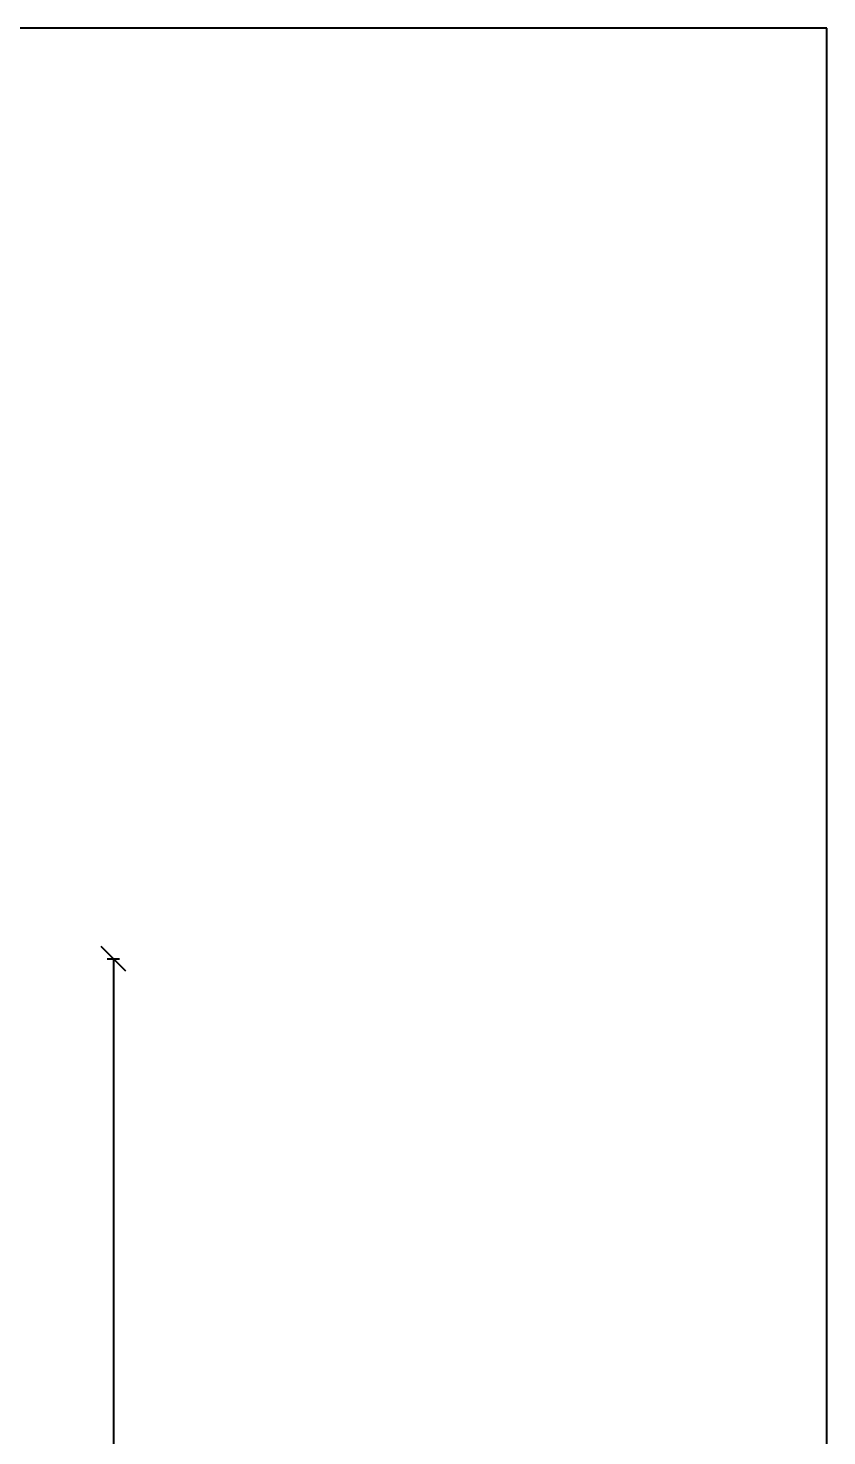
# Model space of a CAD drawing. Header units: millimetres. Extents: x 1 to 29, y 1 to 24.
# Drawn here: x 22.52 to 28.97, y 12.64 to 24 of the extents above; entities that cross this region are included whole.
import ezdxf

# ---------------------------------------------------------------- set-up
doc = ezdxf.new("R2010")
doc.units = ezdxf.units.MM
doc.styles.get("Standard").update_dxf_attribs({"font": 'arial.ttf'})
doc.dimstyles.new('cota 100', dxfattribs={"dimtxt": 0.18, "dimasz": 0.2, "dimexe": 0.05, "dimexo": 0, "dimgap": 0.3, "dimtad": 1, "dimtxsty": 'Standard', "dimblk": 'OBLIQUE', "dimcen": 2.5, "dimadec": 0, "dimazin": 0, "dimtfac": 1, "dimtix": 1, "dimtmove": 2, "dimatfit": 3, "dimldrblk": 'OBLIQUE', "dimfxl": 0.05, "dimfxlon": 1, "dimarcsym": 0})

# ---------------------------------------------------------------- blocks, each defined once
blk = doc.blocks.new('_Oblique')
at = {"color": 0, "linetype": 'ByBlock', "lineweight": -2}
blk.add_line((-0.5, -0.5), (0.5, 0.5), dxfattribs=at)
blk = doc.blocks.new('*D5')
at = {"color": 0, "lineweight": -2, "transparency": 16777216}
for p, q in [((23.162, 16.49), (23.262, 16.49)), ((23.212, 16.49), (23.212, 7.49)), ((23.162, 7.49), (23.262, 7.49))]:
    blk.add_line(p, q, dxfattribs=at)
at = {"layer": 'Defpoints', "color": 0, "transparency": 16777216}
for p in [(22.238, 16.49), (22.238, 7.49), (23.212, 7.49)]:
    blk.add_point(p, dxfattribs=at)
at = {"color": 0, "lineweight": -2, "transparency": 16777216, "xscale": 0.2, "yscale": 0.2, "zscale": 0.2}
for p, rotation in [((23.212, 16.49), 90), ((23.212, 7.49), 270)]:
    blk.add_blockref('_Oblique', p, dxfattribs=dict(at, rotation=rotation))
at = {"color": 0, "transparency": 16777216, "insert": (22.82, 11.99), "char_height": 0.18, "attachment_point": 5, "rotation": 90}
blk.add_mtext('9', dxfattribs=at)

msp = doc.modelspace()

# ---------------------------------------------------------------- linework, layer by layer
for p, q in [((28.973, 24), (0.973, 24)), ((28.973, 1), (28.973, 24))]:
    msp.add_line(p, q)

# ---------------------------------------------------------------- dimensions: what is measured, and where the dimension line sits
dim = msp.add_linear_dim(base=(23.212, 7.49), p1=(22.238, 16.49), p2=(22.238, 7.49), angle=90, dimstyle='cota 100')
dim.commit()
dim.dimension.update_dxf_attribs({"geometry": '*D5', "text_midpoint": (22.82, 11.99)})

doc.saveas('drawing.dxf')
